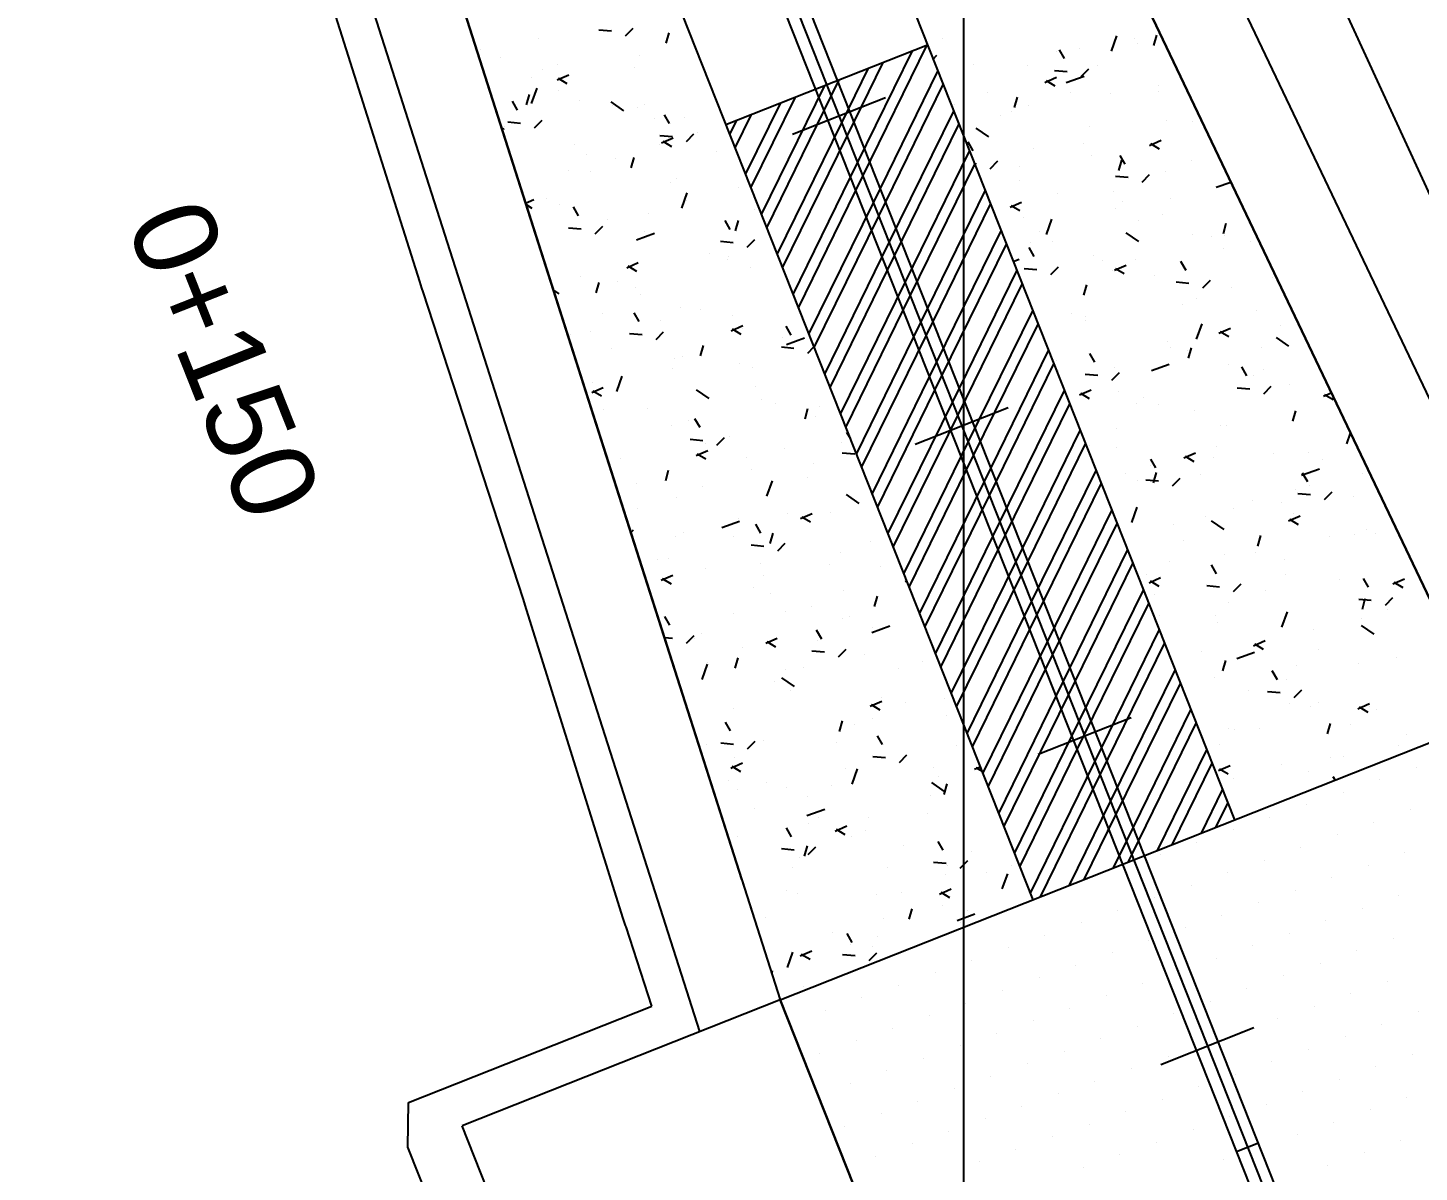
# Model space of a CAD drawing. Header units: metres. Extents: x 486561 to 486942, y 7083268 to 7083787.
# Drawn here: x 486716.2 to 486757.91, y 7083560.76 to 7083595.08 of the extents above; entities that cross this region are included whole.
import ezdxf

# ---------------------------------------------------------------- set-up
doc = ezdxf.new("R2010")
doc.units = ezdxf.units.M
for name, color, linetype in [('C-ROAD', 7, 'Continuous'), ('C-ROAD-CNTR-N', 92, 'Continuous'), ('C-ROAD-CORR', 5, 'Continuous'), ('C-ROAD-PROF-GRID-MINR', 45, 'Continuous'), ('C-ROAD-STAN-MAJR', 7, 'Continuous'), ('C-TINN-BNDY', 110, 'Continuous'), ('C-TOPO-FEAT', 94, 'Continuous'), ('CALZADA Y BORDE', 4, 'Continuous'), ('grilla', 254, 'Continuous')]:
    doc.layers.add(name, color=color, linetype=linetype)
doc.styles.add('arial', font='arial.ttf')

msp = doc.modelspace()

# ---------------------------------------------------------------- linework, layer by layer
at = {"color": 7}
for p, q in [((486739.121, 7083591.889), (486741.911, 7083592.993)), ((486742.803, 7083582.591), (486745.593, 7083583.696)), ((486746.485, 7083573.294), (486749.275, 7083574.398)), ((486750.167, 7083563.996), (486752.957, 7083565.101))]:
    msp.add_line(p, q, dxfattribs=at)
at = {"layer": 'C-ROAD', "color": 7, "linetype": 'Continuous', "lineweight": -3}
for p, q in [((486708.191, 7083682.893), (486759.952, 7083574.324)), ((486702.147, 7083680.5), (486738.754, 7083565.929)), ((486738.754, 7083565.929), (486757.9, 7083517.583))]:
    msp.add_line(p, q, dxfattribs=at)
at = {"layer": 'C-ROAD-CNTR-N', "color": 7, "linetype": 'Continuous', "lineweight": -3}
for p, q in [((486688.308, 7083733.1), (486752.374, 7083571.324)), ((486685.286, 7083731.903), (486832.566, 7083360.004)), ((486682.264, 7083730.706), (486746.331, 7083568.93)), ((486737.126, 7083592.174), (486743.169, 7083594.567))]:
    msp.add_line(p, q, dxfattribs=at)
at = {"layer": 'C-ROAD-CORR', "color": 7, "linetype": 'Continuous'}
for p, q in [((486733.319, 7083595.019), (486733.698, 7083594.985)), ((486733.698, 7083595.033), (486733.698, 7083595.033)), ((486734.118, 7083594.838), (486734.345, 7083595.068)), ((486731.504, 7083594.747), (486731.504, 7083594.747)), ((486735.333, 7083594.617), (486735.421, 7083594.928)), ((486743.624, 7083594.751), (486743.624, 7083594.751)), ((486748.683, 7083594.377), (486748.844, 7083594.835)), ((486749.371, 7083594.747), (486749.371, 7083594.747)), ((486749.46, 7083594.598), (486749.46, 7083594.598)), ((486749.957, 7083594.543), (486750.044, 7083594.854)), ((486729.777, 7083594.441), (486729.777, 7083594.441)), ((486730.358, 7083594.182), (486730.358, 7083594.182)), ((486734.541, 7083594.25), (486734.541, 7083594.25)), ((486741.075, 7083591.03), (486742.72, 7083594.389)), ((486741.233, 7083590.631), (486743.159, 7083594.563)), ((486743.339, 7083594.14), (486743.453, 7083594.256)), ((486747.049, 7083594.364), (486747.049, 7083594.364)), ((486747.113, 7083594.421), (486747.265, 7083594.156)), ((486747.725, 7083594.452), (486747.725, 7083594.452)), ((486731.616, 7083593.822), (486731.616, 7083593.822)), ((486732.081, 7083593.97), (486732.081, 7083593.97)), ((486734.388, 7083593.9), (486734.388, 7083593.9)), ((486740.6, 7083592.228), (486741.404, 7083593.868)), ((486740.759, 7083591.829), (486741.843, 7083594.042)), ((486741.549, 7083589.833), (486743.482, 7083593.779)), ((486744.563, 7083593.99), (486744.563, 7083593.99)), ((486746.161, 7083593.933), (486746.161, 7083593.933)), ((486746.98, 7083593.8), (486747.36, 7083593.766)), ((486747.779, 7083593.619), (486748.007, 7083593.849)), ((486748.265, 7083593.955), (486748.265, 7083593.955)), ((486731.294, 7083593.595), (486731.294, 7083593.595)), ((486732.068, 7083593.515), (486732.416, 7083593.669)), ((486732.1, 7083593.569), (486732.361, 7083593.411)), ((486738.193, 7083589.479), (486740.088, 7083593.347)), ((486740.284, 7083593.026), (486740.527, 7083593.521)), ((486741.707, 7083589.434), (486743.64, 7083593.38)), ((486746.692, 7083593.441), (486747.04, 7083593.595)), ((486746.724, 7083593.495), (486746.985, 7083593.337)), ((486747.327, 7083593.435), (486747.864, 7083593.632)), ((486750.104, 7083593.336), (486750.104, 7083593.336)), ((486731.153, 7083592.764), (486731.241, 7083593.076)), ((486731.302, 7083592.807), (486731.464, 7083593.265)), ((486732.106, 7083593.21), (486732.106, 7083593.21)), ((486737.877, 7083590.277), (486739.211, 7083593)), ((486738.351, 7083589.08), (486740.284, 7083593.026)), ((486744.968, 7083593.152), (486744.968, 7083593.152)), ((486745.777, 7083592.69), (486745.864, 7083593.002)), ((486747.447, 7083593.143), (486747.447, 7083593.143)), ((486748.66, 7083593.106), (486748.66, 7083593.106)), ((486750.11, 7083593.157), (486750.11, 7083593.157)), ((486730.72, 7083592.876), (486730.872, 7083592.611)), ((486732.743, 7083592.886), (486732.743, 7083592.886)), ((486733.681, 7083592.855), (486734.056, 7083592.593)), ((486733.741, 7083592.759), (486733.741, 7083592.759)), ((486734.466, 7083592.674), (486734.466, 7083592.674)), ((486734.683, 7083592.79), (486734.683, 7083592.79)), ((486737.719, 7083590.676), (486738.772, 7083592.826)), ((486742.023, 7083588.636), (486743.956, 7083592.582)), ((486743.971, 7083592.768), (486743.971, 7083592.768)), ((486745.694, 7083592.557), (486745.694, 7083592.557)), ((486746.184, 7083592.743), (486746.184, 7083592.743)), ((486730.494, 7083592.104), (486730.494, 7083592.104)), ((486730.588, 7083592.254), (486730.968, 7083592.221)), ((486731.387, 7083592.074), (486731.615, 7083592.304)), ((486734.991, 7083592.363), (486734.991, 7083592.363)), ((486735.274, 7083592.469), (486735.426, 7083592.205)), ((486735.899, 7083592.381), (486735.899, 7083592.381)), ((486737.245, 7083591.874), (486737.456, 7083592.305)), ((486737.403, 7083591.475), (486737.895, 7083592.478)), ((486738.667, 7083588.282), (486740.6, 7083592.228)), ((486742.181, 7083588.237), (486744.114, 7083592.183)), ((486745.361, 7083592.441), (486745.361, 7083592.441)), ((486748.023, 7083592.124), (486748.023, 7083592.124)), ((486750.331, 7083592.297), (486750.331, 7083592.297)), ((486751.108, 7083592.269), (486751.108, 7083592.269)), ((486730.412, 7083592.036), (486730.483, 7083592.062)), ((486735.142, 7083591.848), (486735.522, 7083591.814)), ((486735.2, 7083591.626), (486735.548, 7083591.78)), ((486735.232, 7083591.679), (486735.493, 7083591.522)), ((486735.941, 7083591.667), (486736.168, 7083591.898)), ((486736.278, 7083591.94), (486736.278, 7083591.94)), ((486738.826, 7083587.883), (486740.759, 7083591.829)), ((486744.621, 7083592.07), (486744.996, 7083591.808)), ((486749.824, 7083591.552), (486750.172, 7083591.706)), ((486732.601, 7083591.579), (486732.601, 7083591.579)), ((486732.942, 7083591.267), (486732.942, 7083591.267)), ((486735.128, 7083591.59), (486735.128, 7083591.59)), ((486736.851, 7083591.378), (486736.851, 7083591.378)), ((486742.497, 7083587.439), (486744.43, 7083591.384)), ((486744.382, 7083591.656), (486744.534, 7083591.392)), ((486746.356, 7083591.473), (486746.356, 7083591.473)), ((486747.861, 7083591.615), (486747.861, 7083591.615)), ((486748.079, 7083591.261), (486748.079, 7083591.261)), ((486748.936, 7083591.25), (486749.088, 7083590.986)), ((486749.856, 7083591.605), (486750.117, 7083591.448)), ((486733.817, 7083591.169), (486733.817, 7083591.169)), ((486734.285, 7083590.875), (486734.372, 7083591.187)), ((486739.142, 7083587.085), (486741.075, 7083591.03)), ((486742.655, 7083587.04), (486744.588, 7083590.985)), ((486744.58, 7083591.006), (486744.629, 7083591.001)), ((486745.049, 7083590.854), (486745.276, 7083591.085)), ((486745.941, 7083590.913), (486745.941, 7083590.913)), ((486748.909, 7083590.801), (486748.996, 7083591.113)), ((486751.09, 7083591.092), (486751.09, 7083591.092)), ((486732.422, 7083590.8), (486732.422, 7083590.8)), ((486733.067, 7083590.76), (486733.067, 7083590.76)), ((486735.479, 7083590.448), (486735.479, 7083590.448)), ((486735.656, 7083590.55), (486735.656, 7083590.55)), ((486739.3, 7083586.686), (486741.233, 7083590.631)), ((486745.925, 7083590.514), (486745.925, 7083590.514)), ((486748.804, 7083590.629), (486749.183, 7083590.595)), ((486749.603, 7083590.448), (486749.83, 7083590.678)), ((486750.308, 7083590.778), (486750.308, 7083590.778)), ((486751.826, 7083590.295), (486752.262, 7083590.454)), ((486735.801, 7083589.667), (486735.962, 7083590.125)), ((486737.512, 7083590.294), (486737.512, 7083590.294)), ((486742.971, 7083586.241), (486744.904, 7083590.187)), ((486747.061, 7083590.123), (486747.061, 7083590.123)), ((486748.741, 7083590.177), (486748.741, 7083590.177)), ((486731.121, 7083589.818), (486731.368, 7083589.928)), ((486731.134, 7083589.778), (486731.313, 7083589.67)), ((486731.735, 7083589.958), (486731.735, 7083589.958)), ((486732.142, 7083589.776), (486732.142, 7083589.776)), ((486732.544, 7083589.705), (486732.695, 7083589.441)), ((486735.951, 7083589.913), (486735.951, 7083589.913)), ((486737.978, 7083589.622), (486737.978, 7083589.622)), ((486739.616, 7083585.887), (486741.549, 7083589.833)), ((486743.129, 7083585.842), (486745.062, 7083589.788)), ((486745.644, 7083589.699), (486745.992, 7083589.854)), ((486745.676, 7083589.753), (486745.937, 7083589.596)), ((486748.809, 7083589.667), (486748.809, 7083589.667)), ((486749.008, 7083589.881), (486749.008, 7083589.881)), ((486750.464, 7083589.965), (486750.464, 7083589.965)), ((486733.575, 7083589.339), (486733.575, 7083589.339)), ((486734.807, 7083589.504), (486734.807, 7083589.504)), ((486737.097, 7083589.298), (486737.249, 7083589.034)), ((486737.417, 7083588.986), (486737.504, 7083589.297)), ((486739.774, 7083585.488), (486741.707, 7083589.434)), ((486746.036, 7083589.386), (486746.036, 7083589.386)), ((486746.74, 7083588.882), (486746.902, 7083589.34)), ((486749.509, 7083589.286), (486749.509, 7083589.286)), ((486750.224, 7083589.472), (486750.224, 7083589.472)), ((486752.041, 7083588.912), (486752.128, 7083589.224)), ((486732.411, 7083589.084), (486732.791, 7083589.05)), ((486733.21, 7083588.903), (486733.438, 7083589.133)), ((486734.445, 7083588.725), (486734.982, 7083588.921)), ((486734.679, 7083588.957), (486734.679, 7083588.957)), ((486743.445, 7083585.044), (486745.378, 7083588.99)), ((486746.527, 7083588.977), (486746.527, 7083588.977)), ((486749.12, 7083588.929), (486749.495, 7083588.668)), ((486751.126, 7083588.881), (486751.126, 7083588.881)), ((486751.693, 7083588.82), (486751.693, 7083588.82)), ((486752.063, 7083588.853), (486752.063, 7083588.853)), ((486736.965, 7083588.677), (486737.345, 7083588.643)), ((486737.764, 7083588.497), (486737.992, 7083588.727)), ((486740.09, 7083584.69), (486742.023, 7083588.636)), ((486743.603, 7083584.645), (486745.536, 7083588.591)), ((486746.205, 7083588.486), (486746.357, 7083588.221)), ((486746.262, 7083588.632), (486746.262, 7083588.632)), ((486746.927, 7083588.669), (486746.927, 7083588.669)), ((486752.046, 7083588.468), (486752.046, 7083588.468)), ((486752.849, 7083588.669), (486752.849, 7083588.669)), ((486734.152, 7083587.884), (486734.5, 7083588.038)), ((486734.184, 7083587.938), (486734.445, 7083587.78)), ((486736.642, 7083588.307), (486736.642, 7083588.307)), ((486737.179, 7083588.131), (486737.179, 7083588.131)), ((486737.192, 7083588.208), (486737.192, 7083588.208)), ((486740.248, 7083584.291), (486742.181, 7083588.237)), ((486745.742, 7083588.071), (486745.922, 7083588.136)), ((486746.872, 7083587.684), (486747.1, 7083587.914)), ((486748.142, 7083588.26), (486748.142, 7083588.26)), ((486748.421, 7083588.09), (486748.421, 7083588.09)), ((486748.776, 7083587.81), (486749.124, 7083587.964)), ((486749.412, 7083588.13), (486749.412, 7083588.13)), ((486750.759, 7083588.079), (486750.911, 7083587.815)), ((486732.777, 7083587.608), (486732.777, 7083587.608)), ((486737.857, 7083587.898), (486737.857, 7083587.898)), ((486743.919, 7083583.847), (486745.852, 7083587.793)), ((486746.073, 7083587.864), (486746.453, 7083587.831)), ((486748.709, 7083587.795), (486748.709, 7083587.795)), ((486748.808, 7083587.864), (486749.069, 7083587.706)), ((486749.981, 7083587.641), (486749.981, 7083587.641)), ((486751.426, 7083587.277), (486751.653, 7083587.508)), ((486753.511, 7083587.585), (486753.511, 7083587.585)), ((486731.955, 7083587.209), (486732.114, 7083587.098)), ((486733.237, 7083587.133), (486733.324, 7083587.445)), ((486733.88, 7083587.465), (486733.88, 7083587.465)), ((486734.429, 7083587.284), (486734.429, 7083587.284)), ((486734.56, 7083587.096), (486734.56, 7083587.096)), ((486740.564, 7083583.493), (486742.497, 7083587.439)), ((486744.077, 7083583.448), (486746.01, 7083587.394)), ((486747.861, 7083587.059), (486747.948, 7083587.371)), ((486750.627, 7083587.458), (486751.006, 7083587.424)), ((486752.296, 7083587.283), (486752.296, 7083587.283)), ((486735.776, 7083586.686), (486735.776, 7083586.686)), ((486740.722, 7083583.094), (486742.655, 7083587.04)), ((486750.805, 7083586.794), (486750.805, 7083586.794)), ((486751.246, 7083586.976), (486751.246, 7083586.976)), ((486733.438, 7083586.524), (486733.438, 7083586.524)), ((486734.367, 7083586.534), (486734.519, 7083586.27)), ((486735.162, 7083586.312), (486735.162, 7083586.312)), ((486736.38, 7083586.639), (486736.38, 7083586.639)), ((486737.313, 7083586.437), (486737.313, 7083586.437)), ((486744.394, 7083582.65), (486746.327, 7083586.595)), ((486747.488, 7083586.526), (486747.488, 7083586.526)), ((486747.9, 7083586.43), (486747.9, 7083586.43)), ((486747.91, 7083586.304), (486747.91, 7083586.304)), ((486753.048, 7083586.609), (486753.048, 7083586.609)), ((486732.478, 7083585.884), (486732.478, 7083585.884)), ((486733.08, 7083585.974), (486733.08, 7083585.974)), ((486734.235, 7083585.913), (486734.614, 7083585.879)), ((486735.034, 7083585.732), (486735.261, 7083585.963)), ((486737.284, 7083585.995), (486737.632, 7083586.149)), ((486737.316, 7083586.048), (486737.577, 7083585.891)), ((486737.615, 7083586.068), (486737.615, 7083586.068)), ((486738.921, 7083586.128), (486739.073, 7083585.863)), ((486741.038, 7083582.296), (486742.971, 7083586.241)), ((486741.196, 7083581.897), (486743.129, 7083585.842)), ((486744.552, 7083582.251), (486746.485, 7083586.196)), ((486751.239, 7083585.741), (486751.401, 7083586.199)), ((486751.908, 7083585.921), (486752.256, 7083586.075)), ((486751.94, 7083585.974), (486752.201, 7083585.817)), ((486753.746, 7083586.15), (486753.746, 7083586.15)), ((486754.264, 7083586.2), (486754.264, 7083586.2)), ((486733.694, 7083585.475), (486733.694, 7083585.475)), ((486735.031, 7083585.746), (486735.031, 7083585.746)), ((486736.369, 7083585.244), (486736.456, 7083585.556)), ((486738.789, 7083585.507), (486739.168, 7083585.473)), ((486738.827, 7083585.802), (486738.827, 7083585.802)), ((486738.944, 7083585.585), (486739.481, 7083585.781)), ((486739.587, 7083585.326), (486739.766, 7083585.507)), ((486750.372, 7083585.68), (486750.372, 7083585.68)), ((486750.447, 7083585.485), (486750.447, 7083585.485)), ((486750.993, 7083585.17), (486751.08, 7083585.482)), ((486753.19, 7083585.499), (486753.19, 7083585.499)), ((486753.619, 7083585.789), (486753.993, 7083585.527)), ((486735.58, 7083585.148), (486735.58, 7083585.148)), ((486735.823, 7083585.228), (486735.823, 7083585.228)), ((486737.546, 7083585.016), (486737.546, 7083585.016)), ((486741.512, 7083581.098), (486743.445, 7083585.044)), ((486744.868, 7083581.452), (486746.801, 7083585.398)), ((486745.026, 7083581.053), (486746.959, 7083584.999)), ((486747.052, 7083585.11), (486747.052, 7083585.11)), ((486748.028, 7083585.315), (486748.18, 7083585.051)), ((486749.884, 7083584.8), (486750.42, 7083584.996)), ((486750.967, 7083585.398), (486750.967, 7083585.398)), ((486733.858, 7083584.172), (486734.02, 7083584.63)), ((486735.533, 7083584.856), (486735.533, 7083584.856)), ((486737.916, 7083584.9), (486737.916, 7083584.9)), ((486741.67, 7083580.699), (486743.603, 7083584.645)), ((486747.11, 7083584.812), (486747.11, 7083584.812)), ((486747.896, 7083584.694), (486748.276, 7083584.66)), ((486748.695, 7083584.513), (486748.923, 7083584.743)), ((486748.775, 7083584.899), (486748.775, 7083584.899)), ((486752.183, 7083584.989), (486752.183, 7083584.989)), ((486752.582, 7083584.908), (486752.734, 7083584.644)), ((486752.947, 7083584.659), (486752.947, 7083584.659)), ((486753.256, 7083584.833), (486753.256, 7083584.833)), ((486733.104, 7083584.142), (486733.452, 7083584.297)), ((486733.118, 7083584.438), (486733.118, 7083584.438)), ((486733.136, 7083584.196), (486733.397, 7083584.039)), ((486736.238, 7083584.219), (486736.613, 7083583.958)), ((486738.027, 7083584.311), (486738.027, 7083584.311)), ((486745.342, 7083580.255), (486747.275, 7083584.201)), ((486747.728, 7083584.069), (486748.076, 7083584.223)), ((486748.885, 7083584.187), (486748.885, 7083584.187)), ((486752.45, 7083584.287), (486752.83, 7083584.253)), ((486753.249, 7083584.107), (486753.477, 7083584.337)), ((486754.022, 7083584.37), (486754.022, 7083584.37)), ((486733.107, 7083584.143), (486733.107, 7083584.143)), ((486738.208, 7083583.932), (486738.208, 7083583.932)), ((486738.6, 7083583.824), (486738.6, 7083583.824)), ((486741.986, 7083579.901), (486743.919, 7083583.847)), ((486745.5, 7083579.856), (486747.433, 7083583.802)), ((486747.76, 7083584.122), (486748.021, 7083583.965)), ((486749.437, 7083583.815), (486749.437, 7083583.815)), ((486749.647, 7083583.993), (486749.647, 7083583.993)), ((486750.101, 7083583.777), (486750.101, 7083583.777)), ((486755.039, 7083584.032), (486755.274, 7083584.136)), ((486755.072, 7083584.085), (486755.333, 7083583.928)), ((486755.394, 7083583.822), (486755.394, 7083583.822)), ((486733.452, 7083583.645), (486733.452, 7083583.645)), ((486734.781, 7083583.656), (486734.781, 7083583.656)), ((486736.19, 7083583.363), (486736.342, 7083583.099)), ((486739.501, 7083583.355), (486739.588, 7083583.667)), ((486739.816, 7083583.415), (486739.816, 7083583.415)), ((486739.931, 7083583.72), (486739.931, 7083583.72)), ((486742.144, 7083579.502), (486744.077, 7083583.448)), ((486751.16, 7083583.603), (486751.16, 7083583.603)), ((486754.125, 7083583.281), (486754.212, 7083583.593)), ((486735.503, 7083583.142), (486735.503, 7083583.142)), ((486735.991, 7083583.296), (486735.991, 7083583.296)), ((486740.744, 7083582.957), (486740.848, 7083582.776)), ((486745.816, 7083579.058), (486747.749, 7083583.004)), ((486748.85, 7083583.05), (486748.85, 7083583.05)), ((486751.94, 7083583.158), (486751.94, 7083583.158)), ((486752.147, 7083583.167), (486752.147, 7083583.167)), ((486755.738, 7083582.601), (486755.852, 7083582.924)), ((486736.058, 7083582.742), (486736.437, 7083582.708)), ((486736.519, 7083582.613), (486736.519, 7083582.613)), ((486736.857, 7083582.561), (486737.084, 7083582.792)), ((486737.228, 7083582.819), (486737.228, 7083582.819)), ((486740.593, 7083582.636), (486740.593, 7083582.636)), ((486742.461, 7083578.704), (486744.394, 7083582.65)), ((486745.974, 7083578.659), (486747.907, 7083582.605)), ((486748.019, 7083582.566), (486748.019, 7083582.566)), ((486748.848, 7083582.502), (486748.848, 7083582.502)), ((486751.822, 7083582.519), (486751.822, 7083582.519)), ((486733.981, 7083582.165), (486733.981, 7083582.165)), ((486736.236, 7083582.253), (486736.584, 7083582.408)), ((486736.268, 7083582.307), (486736.529, 7083582.149)), ((486737.734, 7083582.204), (486737.734, 7083582.204)), ((486738.876, 7083582.45), (486738.876, 7083582.45)), ((486740.612, 7083582.336), (486740.991, 7083582.302)), ((486742.619, 7083578.305), (486744.552, 7083582.251)), ((486749.852, 7083582.144), (486750.004, 7083581.88)), ((486750.859, 7083582.179), (486751.208, 7083582.334)), ((486750.892, 7083582.233), (486751.153, 7083582.075)), ((486751.734, 7083582.203), (486751.734, 7083582.203)), ((486753.545, 7083582.307), (486753.545, 7083582.307)), ((486754.594, 7083582.33), (486754.594, 7083582.33)), ((486755.007, 7083582.126), (486755.007, 7083582.126)), ((486735.321, 7083581.503), (486735.408, 7083581.814)), ((486737.888, 7083581.846), (486737.888, 7083581.846)), ((486739.765, 7083582.001), (486739.765, 7083582.001)), ((486746.29, 7083577.861), (486748.223, 7083581.806)), ((486749.116, 7083581.728), (486749.116, 7083581.728)), ((486749.859, 7083581.947), (486749.859, 7083581.947)), ((486749.945, 7083581.429), (486750.032, 7083581.74)), ((486751.348, 7083581.676), (486751.348, 7083581.676)), ((486754.382, 7083581.659), (486754.919, 7083581.856)), ((486754.406, 7083581.738), (486754.558, 7083581.473)), ((486756.223, 7083581.717), (486756.223, 7083581.717)), ((486734.437, 7083581.401), (486734.437, 7083581.401)), ((486736.429, 7083581.328), (486736.429, 7083581.328)), ((486738.357, 7083581.031), (486738.519, 7083581.489)), ((486739.574, 7083581.585), (486739.574, 7083581.585)), ((486742.935, 7083577.507), (486744.868, 7083581.452)), ((486746.448, 7083577.462), (486748.381, 7083581.407)), ((486749.452, 7083581.513), (486749.452, 7083581.513)), ((486749.72, 7083581.523), (486750.099, 7083581.489)), ((486750.519, 7083581.342), (486750.746, 7083581.573)), ((486754.618, 7083581.357), (486754.618, 7083581.357)), ((486735.653, 7083580.992), (486735.653, 7083580.992)), ((486740.737, 7083581.079), (486741.112, 7083580.817)), ((486743.093, 7083577.108), (486745.026, 7083581.053)), ((486752.926, 7083580.915), (486752.926, 7083580.915)), ((486753.795, 7083580.839), (486753.795, 7083580.839)), ((486754.207, 7083581.223), (486754.207, 7083581.223)), ((486754.274, 7083581.116), (486754.653, 7083581.083)), ((486755.072, 7083580.936), (486755.3, 7083581.166)), ((486755.93, 7083581.011), (486755.93, 7083581.011)), ((486734.47, 7083580.667), (486734.47, 7083580.667)), ((486738.966, 7083580.509), (486738.966, 7083580.509)), ((486739.368, 7083580.364), (486739.716, 7083580.518)), ((486739.4, 7083580.418), (486739.661, 7083580.26)), ((486740.273, 7083580.55), (486740.273, 7083580.55)), ((486746.764, 7083576.663), (486748.697, 7083580.609)), ((486749.297, 7083580.246), (486749.459, 7083580.704)), ((486751.501, 7083580.432), (486751.501, 7083580.432)), ((486752.337, 7083580.666), (486752.337, 7083580.666)), ((486753.991, 7083580.29), (486754.34, 7083580.444)), ((486754.141, 7083580.506), (486754.141, 7083580.506)), ((486734.275, 7083579.948), (486734.354, 7083580.027)), ((486737.002, 7083580.09), (486737.538, 7083580.286)), ((486737.492, 7083580.373), (486737.492, 7083580.373)), ((486738.013, 7083580.193), (486738.165, 7083579.928)), ((486743.409, 7083576.309), (486745.342, 7083580.255)), ((486746.922, 7083576.264), (486748.855, 7083580.21)), ((486750.548, 7083580.184), (486750.548, 7083580.184)), ((486751.676, 7083580.294), (486752.051, 7083580.032)), ((486754.024, 7083580.344), (486754.285, 7083580.186)), ((486756.332, 7083580.02), (486756.332, 7083580.02)), ((486735.629, 7083579.836), (486735.629, 7083579.836)), ((486735.857, 7083579.95), (486735.857, 7083579.95)), ((486737.354, 7083579.82), (486737.354, 7083579.82)), ((486737.881, 7083579.571), (486738.261, 7083579.538)), ((486738.453, 7083579.613), (486738.54, 7083579.925)), ((486738.68, 7083579.391), (486738.908, 7083579.621)), ((486741.465, 7083579.683), (486741.465, 7083579.683)), ((486743.567, 7083575.91), (486745.5, 7083579.856)), ((486750.844, 7083579.704), (486750.844, 7083579.704)), ((486753.076, 7083579.539), (486753.164, 7083579.851)), ((486755.221, 7083579.82), (486755.221, 7083579.82)), ((486755.98, 7083579.887), (486755.98, 7083579.887)), ((486756.591, 7083579.927), (486756.591, 7083579.927)), ((486735.41, 7083579.162), (486735.41, 7083579.162)), ((486740.559, 7083579.341), (486740.559, 7083579.341)), ((486747.238, 7083575.466), (486749.171, 7083579.412)), ((486752.06, 7083579.294), (486752.06, 7083579.294)), ((486752.996, 7083579.347), (486752.996, 7083579.347)), ((486735.072, 7083579.129), (486735.072, 7083579.129)), ((486736.519, 7083578.866), (486736.519, 7083578.866)), ((486738.166, 7083579.018), (486738.166, 7083579.018)), ((486740.238, 7083578.973), (486740.238, 7083578.973)), ((486741.775, 7083578.932), (486741.775, 7083578.932)), ((486743.883, 7083575.112), (486745.816, 7083579.058)), ((486747.396, 7083575.067), (486749.329, 7083579.013)), ((486750.412, 7083579.063), (486750.412, 7083579.063)), ((486751.675, 7083578.973), (486751.827, 7083578.709)), ((486753.886, 7083579.137), (486753.886, 7083579.137)), ((486734.83, 7083578.345), (486734.83, 7083578.345)), ((486735.188, 7083578.512), (486735.536, 7083578.666)), ((486735.22, 7083578.565), (486735.481, 7083578.408)), ((486738.242, 7083578.654), (486738.242, 7083578.654)), ((486742.5, 7083578.475), (486742.544, 7083578.494)), ((486744.041, 7083574.713), (486745.974, 7083578.659)), ((486749.749, 7083578.693), (486749.749, 7083578.693)), ((486749.811, 7083578.438), (486750.16, 7083578.592)), ((486749.844, 7083578.491), (486750.105, 7083578.334)), ((486751.543, 7083578.352), (486751.922, 7083578.318)), ((486752.342, 7083578.171), (486752.569, 7083578.402)), ((486753.899, 7083578.675), (486753.899, 7083578.675)), ((486755.533, 7083578.529), (486755.533, 7083578.529)), ((486756.229, 7083578.567), (486756.381, 7083578.303)), ((486757.123, 7083578.401), (486757.472, 7083578.555)), ((486757.155, 7083578.454), (486757.416, 7083578.297)), ((486737.956, 7083578.283), (486737.956, 7083578.283)), ((486738.477, 7083578.13), (486738.477, 7083578.13)), ((486740.666, 7083578.191), (486740.666, 7083578.191)), ((486741.585, 7083577.724), (486741.672, 7083578.036)), ((486747.712, 7083574.269), (486749.645, 7083578.215)), ((486749.978, 7083578.083), (486749.978, 7083578.083)), ((486753.297, 7083578.216), (486753.297, 7083578.216)), ((486756.097, 7083577.946), (486756.476, 7083577.912)), ((486756.208, 7083577.65), (486756.296, 7083577.962)), ((486756.896, 7083577.765), (486757.123, 7083577.995)), ((486737.367, 7083577.526), (486737.367, 7083577.526)), ((486738.904, 7083577.57), (486738.904, 7083577.57)), ((486739.693, 7083577.721), (486739.693, 7083577.721)), ((486744.357, 7083573.915), (486746.29, 7083577.861)), ((486747.871, 7083573.87), (486749.804, 7083577.816)), ((486752.196, 7083577.856), (486752.196, 7083577.856)), ((486753.796, 7083577.106), (486753.958, 7083577.564)), ((486756.271, 7083577.841), (486756.271, 7083577.841)), ((486756.966, 7083577.643), (486756.966, 7083577.643)), ((486735.283, 7083577.428), (486735.435, 7083577.164)), ((486740.627, 7083577.358), (486740.627, 7083577.358)), ((486740.84, 7083577.436), (486740.84, 7083577.436)), ((486741.501, 7083576.949), (486742.037, 7083577.146)), ((486741.532, 7083577.102), (486741.532, 7083577.102)), ((486744.515, 7083573.516), (486746.448, 7083577.462)), ((486750.133, 7083577.452), (486750.133, 7083577.452)), ((486751.817, 7083577.464), (486751.817, 7083577.464)), ((486751.856, 7083577.241), (486751.856, 7083577.241)), ((486756.175, 7083577.153), (486756.55, 7083576.892)), ((486756.181, 7083577.37), (486756.181, 7083577.37)), ((486735.282, 7083576.795), (486735.53, 7083576.773)), ((486735.949, 7083576.626), (486736.177, 7083576.857)), ((486736.032, 7083576.679), (486736.032, 7083576.679)), ((486736.199, 7083576.78), (486736.199, 7083576.78)), ((486736.396, 7083576.918), (486736.396, 7083576.918)), ((486738.32, 7083576.622), (486738.668, 7083576.777)), ((486738.352, 7083576.676), (486738.613, 7083576.519)), ((486739.837, 7083577.022), (486739.989, 7083576.758)), ((486739.866, 7083576.7), (486739.866, 7083576.7)), ((486744.831, 7083572.718), (486746.764, 7083576.663)), ((486748.187, 7083573.072), (486750.12, 7083577.017)), ((486752.943, 7083576.548), (486753.292, 7083576.703)), ((486754.733, 7083577.037), (486754.733, 7083577.037)), ((486737.611, 7083576.509), (486737.611, 7083576.509)), ((486739.704, 7083576.401), (486740.084, 7083576.367)), ((486740.503, 7083576.22), (486740.731, 7083576.45)), ((486741.289, 7083576.274), (486741.289, 7083576.274)), ((486744.989, 7083572.319), (486746.922, 7083576.264)), ((486748.345, 7083572.673), (486750.278, 7083576.618)), ((486751.397, 7083576.364), (486751.397, 7083576.364)), ((486752.44, 7083576.164), (486752.977, 7083576.36)), ((486752.976, 7083576.602), (486753.236, 7083576.445)), ((486754.884, 7083576.432), (486754.884, 7083576.432)), ((486736.415, 7083575.536), (486736.577, 7083575.994)), ((486736.567, 7083576.035), (486736.567, 7083576.035)), ((486737.405, 7083575.872), (486737.492, 7083576.183)), ((486738.916, 7083575.833), (486738.916, 7083575.833)), ((486739.451, 7083575.89), (486739.451, 7083575.89)), ((486742.314, 7083575.863), (486742.314, 7083575.863)), ((486743.012, 7083576.062), (486743.012, 7083576.062)), ((486748.661, 7083571.874), (486750.594, 7083575.82)), ((486752.028, 7083575.798), (486752.116, 7083576.11)), ((486752.517, 7083576.157), (486752.517, 7083576.157)), ((486754.241, 7083575.945), (486754.241, 7083575.945)), ((486756.1, 7083576.023), (486756.1, 7083576.023)), ((486757.233, 7083576.211), (486757.233, 7083576.211)), ((486738.583, 7083575.484), (486738.583, 7083575.484)), ((486738.794, 7083575.584), (486739.169, 7083575.322)), ((486745.305, 7083571.52), (486747.238, 7083575.466)), ((486748.819, 7083571.475), (486750.752, 7083575.421)), ((486751.775, 7083575.587), (486751.775, 7083575.587)), ((486753.498, 7083575.803), (486753.65, 7083575.538)), ((486753.934, 7083575.546), (486753.934, 7083575.546)), ((486739.067, 7083575.208), (486739.067, 7083575.208)), ((486741.801, 7083574.986), (486741.801, 7083574.986)), ((486745.463, 7083571.121), (486747.396, 7083575.067)), ((486752.803, 7083575.221), (486752.803, 7083575.221)), ((486753.366, 7083575.181), (486753.746, 7083575.148)), ((486754.165, 7083575.001), (486754.393, 7083575.231)), ((486737.369, 7083574.679), (486737.369, 7083574.679)), ((486741.451, 7083574.733), (486741.8, 7083574.887)), ((486741.484, 7083574.787), (486741.745, 7083574.629)), ((486742.518, 7083574.858), (486742.518, 7083574.858)), ((486743.674, 7083574.978), (486743.674, 7083574.978)), ((486749.135, 7083570.677), (486751.068, 7083574.623)), ((486754.018, 7083574.811), (486754.018, 7083574.811)), ((486754.659, 7083574.74), (486754.659, 7083574.74)), ((486754.902, 7083574.861), (486754.902, 7083574.861)), ((486756.075, 7083574.659), (486756.424, 7083574.813)), ((486756.107, 7083574.713), (486756.368, 7083574.555)), ((486756.433, 7083574.719), (486756.433, 7083574.719)), ((486756.625, 7083574.649), (486756.625, 7083574.649)), ((486737.106, 7083574.257), (486737.258, 7083573.993)), ((486740.537, 7083573.982), (486740.624, 7083574.294)), ((486740.968, 7083574.188), (486740.968, 7083574.188)), ((486741.514, 7083574.372), (486741.514, 7083574.372)), ((486743.733, 7083574.449), (486743.733, 7083574.449)), ((486745.78, 7083570.323), (486747.712, 7083574.269)), ((486749.293, 7083570.278), (486751.226, 7083574.224)), ((486755.16, 7083573.908), (486755.248, 7083574.22)), ((486755.858, 7083574.193), (486755.858, 7083574.193)), ((486741.66, 7083573.851), (486741.812, 7083573.587)), ((486745.938, 7083569.924), (486747.871, 7083573.87)), ((486752.197, 7083574.07), (486752.197, 7083574.07)), ((486752.377, 7083574.049), (486752.377, 7083574.049)), ((486753.134, 7083574.054), (486753.134, 7083574.054)), ((486757.543, 7083573.893), (486757.543, 7083573.893)), ((486736.553, 7083573.588), (486736.553, 7083573.588)), ((486736.974, 7083573.636), (486737.353, 7083573.602)), ((486737.773, 7083573.456), (486738, 7083573.686)), ((486738.267, 7083573.717), (486738.267, 7083573.717)), ((486740.436, 7083573.647), (486740.436, 7083573.647)), ((486744.051, 7083573.553), (486744.051, 7083573.553)), ((486750.064, 7083570.409), (486751.542, 7083573.426)), ((486751.937, 7083573.6), (486751.937, 7083573.6)), ((486757.287, 7083573.565), (486757.287, 7083573.565)), ((486737.272, 7083572.881), (486737.62, 7083573.035)), ((486737.304, 7083572.934), (486737.565, 7083572.777)), ((486737.395, 7083573.203), (486737.395, 7083573.203)), ((486741.528, 7083573.23), (486741.907, 7083573.196)), ((486741.652, 7083573.238), (486741.652, 7083573.238)), ((486742.327, 7083573.049), (486742.554, 7083573.28)), ((486744.583, 7083572.844), (486744.752, 7083572.918)), ((486744.616, 7083572.897), (486744.805, 7083572.783)), ((486746.254, 7083569.126), (486748.187, 7083573.072)), ((486750.503, 7083570.582), (486751.7, 7083573.027)), ((486751.895, 7083572.807), (486752.244, 7083572.961)), ((486753.776, 7083572.981), (486753.776, 7083572.981)), ((486755.261, 7083573.203), (486755.261, 7083573.203)), ((486755.634, 7083573.228), (486755.634, 7083573.228)), ((486757.823, 7083572.909), (486757.823, 7083572.909)), ((486737.215, 7083572.504), (486737.215, 7083572.504)), ((486740.715, 7083572.88), (486740.715, 7083572.88)), ((486740.914, 7083572.396), (486741.076, 7083572.854)), ((486743.353, 7083572.892), (486743.353, 7083572.892)), ((486743.491, 7083572.619), (486743.491, 7083572.619)), ((486746.555, 7083569.019), (486748.345, 7083572.673)), ((486751.927, 7083572.86), (486752.188, 7083572.703)), ((486752.335, 7083572.563), (486752.335, 7083572.563)), ((486754.582, 7083572.774), (486754.582, 7083572.774)), ((486755.322, 7083572.632), (486755.388, 7083572.517)), ((486756.727, 7083572.534), (486756.727, 7083572.534)), ((486737.468, 7083572.226), (486737.468, 7083572.226)), ((486738.354, 7083572.435), (486738.354, 7083572.435)), ((486738.938, 7083572.292), (486738.938, 7083572.292)), ((486740.279, 7083572.356), (486740.279, 7083572.356)), ((486743.293, 7083572.443), (486743.668, 7083572.182)), ((486743.668, 7083572.093), (486743.756, 7083572.405)), ((486751.38, 7083570.93), (486752.016, 7083572.228)), ((486755.63, 7083572.158), (486755.63, 7083572.158)), ((486737.997, 7083571.666), (486737.997, 7083571.666)), ((486739.558, 7083571.454), (486740.095, 7083571.65)), ((486739.57, 7083572.026), (486739.57, 7083572.026)), ((486743.252, 7083572.061), (486743.252, 7083572.061)), ((486747.432, 7083569.366), (486748.661, 7083571.874)), ((486751.819, 7083571.103), (486752.174, 7083571.829)), ((486754.534, 7083571.783), (486754.534, 7083571.783)), ((486739.915, 7083571.389), (486739.915, 7083571.389)), ((486741.409, 7083571.407), (486741.409, 7083571.407)), ((486743.163, 7083571.51), (486743.163, 7083571.51)), ((486747.871, 7083569.54), (486748.819, 7083571.475)), ((486753.438, 7083571.408), (486753.438, 7083571.408)), ((486756.554, 7083571.25), (486756.554, 7083571.25)), ((486757.65, 7083571.625), (486757.65, 7083571.625)), ((486737.489, 7083570.815), (486737.489, 7083570.815)), ((486738.929, 7083571.087), (486739.081, 7083570.823)), ((486739.6, 7083571.208), (486739.6, 7083571.208)), ((486740.403, 7083570.991), (486740.752, 7083571.146)), ((486740.436, 7083571.045), (486740.697, 7083570.888)), ((486740.881, 7083570.819), (486740.881, 7083570.819)), ((486741.323, 7083570.996), (486741.323, 7083570.996)), ((486752.341, 7083571.032), (486752.341, 7083571.032)), ((486755.458, 7083570.874), (486755.458, 7083570.874)), ((486738.797, 7083570.466), (486739.177, 7083570.432)), ((486739.488, 7083570.241), (486739.576, 7083570.553)), ((486739.596, 7083570.285), (486739.824, 7083570.515)), ((486742.452, 7083570.57), (486742.452, 7083570.57)), ((486743.483, 7083570.68), (486743.635, 7083570.416)), ((486748.748, 7083569.887), (486749.135, 7083570.677)), ((486751.245, 7083570.657), (486751.245, 7083570.657)), ((486754.361, 7083570.499), (486754.361, 7083570.499)), ((486739.328, 7083570.196), (486739.328, 7083570.196)), ((486743.351, 7083570.059), (486743.731, 7083570.025)), ((486744.15, 7083569.878), (486744.377, 7083570.109)), ((486744.476, 7083570.375), (486744.476, 7083570.375)), ((486749.187, 7083570.061), (486749.293, 7083570.278)), ((486750.148, 7083570.281), (486750.148, 7083570.281)), ((486753.265, 7083570.124), (486753.265, 7083570.124)), ((486757.478, 7083570.341), (486757.478, 7083570.341)), ((486739.116, 7083569.897), (486739.116, 7083569.897)), ((486741.985, 7083569.912), (486741.985, 7083569.912)), ((486743.708, 7083569.7), (486743.708, 7083569.7)), ((486743.765, 7083569.973), (486743.765, 7083569.973)), ((486744.952, 7083569.744), (486744.952, 7083569.744)), ((486745.413, 7083569.256), (486745.575, 7083569.713)), ((486745.692, 7083569.966), (486745.692, 7083569.966)), ((486749.052, 7083569.906), (486749.052, 7083569.906)), ((486752.168, 7083569.748), (486752.168, 7083569.748)), ((486755.285, 7083569.59), (486755.285, 7083569.59)), ((486756.381, 7083569.966), (486756.381, 7083569.966)), ((486738.957, 7083569.216), (486738.957, 7083569.216)), ((486742.395, 7083569.164), (486742.395, 7083569.164)), ((486743.535, 7083569.102), (486743.884, 7083569.257)), ((486743.567, 7083569.156), (486743.828, 7083568.998)), ((486747.956, 7083569.531), (486747.956, 7083569.531)), ((486751.072, 7083569.373), (486751.072, 7083569.373)), ((486754.188, 7083569.215), (486754.188, 7083569.215)), ((486739.279, 7083569.122), (486739.279, 7083569.122)), ((486741.653, 7083569.079), (486741.653, 7083569.079)), ((486743.61, 7083568.755), (486743.61, 7083568.755)), ((486749.976, 7083568.997), (486749.976, 7083568.997)), ((486753.092, 7083568.839), (486753.092, 7083568.839)), ((486757.305, 7083569.057), (486757.305, 7083569.057)), ((486738.316, 7083568.406), (486738.316, 7083568.406)), ((486741.841, 7083568.369), (486741.841, 7083568.369)), ((486742.62, 7083568.352), (486742.708, 7083568.663)), ((486744.057, 7083568.314), (486744.594, 7083568.51)), ((486744.369, 7083568.616), (486744.369, 7083568.616)), ((486748.879, 7083568.622), (486748.879, 7083568.622)), ((486751.996, 7083568.464), (486751.996, 7083568.464)), ((486756.208, 7083568.681), (486756.208, 7083568.681)), ((486740.313, 7083567.952), (486740.313, 7083567.952)), ((486740.753, 7083567.916), (486740.904, 7083567.652)), ((486744.153, 7083568.252), (486744.153, 7083568.252)), ((486747.783, 7083568.247), (486747.783, 7083568.247)), ((486750.899, 7083568.089), (486750.899, 7083568.089)), ((486754.016, 7083567.931), (486754.016, 7083567.931)), ((486755.112, 7083568.306), (486755.112, 7083568.306)), ((486740.853, 7083567.587), (486740.853, 7083567.587)), ((486741.529, 7083567.543), (486741.529, 7083567.543)), ((486741.664, 7083567.826), (486741.664, 7083567.826)), ((486745.59, 7083567.496), (486745.59, 7083567.496)), ((486746.686, 7083567.871), (486746.686, 7083567.871)), ((486749.803, 7083567.713), (486749.803, 7083567.713)), ((486752.919, 7083567.555), (486752.919, 7083567.555)), ((486757.132, 7083567.773), (486757.132, 7083567.773)), ((486738.972, 7083566.9), (486739.134, 7083567.358)), ((486739.355, 7083567.25), (486739.704, 7083567.404)), ((486739.388, 7083567.304), (486739.649, 7083567.146)), ((486740.62, 7083567.295), (486741, 7083567.261)), ((486741.419, 7083567.114), (486741.647, 7083567.344)), ((486744.494, 7083567.12), (486744.494, 7083567.12)), ((486748.706, 7083567.338), (486748.706, 7083567.338)), ((486751.823, 7083567.18), (486751.823, 7083567.18)), ((486756.036, 7083567.397), (486756.036, 7083567.397)), ((486738.502, 7083566.718), (486738.528, 7083566.811)), ((486743.397, 7083566.745), (486743.397, 7083566.745)), ((486747.61, 7083566.963), (486747.61, 7083566.963)), ((486750.726, 7083566.805), (486750.726, 7083566.805)), ((486753.843, 7083566.647), (486753.843, 7083566.647)), ((486754.939, 7083567.022), (486754.939, 7083567.022)), ((486739.447, 7083566.332), (486739.447, 7083566.332)), ((486742.301, 7083566.37), (486742.301, 7083566.37)), ((486746.514, 7083566.587), (486746.514, 7083566.587)), ((486749.63, 7083566.429), (486749.63, 7083566.429)), ((486752.746, 7083566.271), (486752.746, 7083566.271)), ((486756.959, 7083566.489), (486756.959, 7083566.489)), ((486741.204, 7083565.994), (486741.204, 7083565.994)), ((486744.321, 7083565.836), (486744.321, 7083565.836)), ((486745.417, 7083566.212), (486745.417, 7083566.212)), ((486748.534, 7083566.054), (486748.534, 7083566.054)), ((486751.65, 7083565.896), (486751.65, 7083565.896)), ((486755.863, 7083566.113), (486755.863, 7083566.113)), ((486740.108, 7083565.619), (486740.108, 7083565.619)), ((486743.224, 7083565.461), (486743.224, 7083565.461)), ((486747.437, 7083565.678), (486747.437, 7083565.678)), ((486750.554, 7083565.521), (486750.554, 7083565.521)), ((486754.766, 7083565.738), (486754.766, 7083565.738)), ((486757.883, 7083565.58), (486757.883, 7083565.58)), ((486742.128, 7083565.086), (486742.128, 7083565.086)), ((486746.341, 7083565.303), (486746.341, 7083565.303)), ((486749.457, 7083565.145), (486749.457, 7083565.145)), ((486752.574, 7083564.987), (486752.574, 7083564.987)), ((486753.67, 7083565.363), (486753.67, 7083565.363)), ((486756.786, 7083565.205), (486756.786, 7083565.205)), ((486741.032, 7083564.71), (486741.032, 7083564.71)), ((486745.244, 7083564.928), (486745.244, 7083564.928)), ((486748.361, 7083564.77), (486748.361, 7083564.77)), ((486751.477, 7083564.612), (486751.477, 7083564.612)), ((486755.69, 7083564.829), (486755.69, 7083564.829)), ((486739.935, 7083564.335), (486739.935, 7083564.335)), ((486743.052, 7083564.177), (486743.052, 7083564.177)), ((486744.148, 7083564.552), (486744.148, 7083564.552)), ((486747.264, 7083564.394), (486747.264, 7083564.394)), ((486750.381, 7083564.236), (486750.381, 7083564.236)), ((486754.594, 7083564.454), (486754.594, 7083564.454)), ((486757.71, 7083564.296), (486757.71, 7083564.296)), ((486741.955, 7083563.802), (486741.955, 7083563.802)), ((486746.168, 7083564.019), (486746.168, 7083564.019)), ((486749.284, 7083563.861), (486749.284, 7083563.861)), ((486753.497, 7083564.078), (486753.497, 7083564.078)), ((486756.614, 7083563.921), (486756.614, 7083563.921)), ((486740.859, 7083563.426), (486740.859, 7083563.426)), ((486745.072, 7083563.644), (486745.072, 7083563.644)), ((486748.188, 7083563.486), (486748.188, 7083563.486)), ((486751.304, 7083563.328), (486751.304, 7083563.328)), ((486752.401, 7083563.703), (486752.401, 7083563.703)), ((486755.517, 7083563.545), (486755.517, 7083563.545)), ((486742.879, 7083562.893), (486742.879, 7083562.893)), ((486743.975, 7083563.268), (486743.975, 7083563.268)), ((486747.092, 7083563.11), (486747.092, 7083563.11)), ((486750.208, 7083562.952), (486750.208, 7083562.952)), ((486754.421, 7083563.17), (486754.421, 7083563.17)), ((486757.537, 7083563.012), (486757.537, 7083563.012)), ((486741.782, 7083562.517), (486741.782, 7083562.517)), ((486745.995, 7083562.735), (486745.995, 7083562.735)), ((486749.112, 7083562.577), (486749.112, 7083562.577)), ((486753.324, 7083562.794), (486753.324, 7083562.794)), ((486756.441, 7083562.636), (486756.441, 7083562.636)), ((486740.686, 7083562.142), (486740.686, 7083562.142)), ((486744.899, 7083562.36), (486744.899, 7083562.36)), ((486748.015, 7083562.202), (486748.015, 7083562.202)), ((486752.228, 7083562.419), (486752.228, 7083562.419)), ((486755.344, 7083562.261), (486755.344, 7083562.261)), ((486743.802, 7083561.984), (486743.802, 7083561.984)), ((486746.919, 7083561.826), (486746.919, 7083561.826)), ((486750.035, 7083561.668), (486750.035, 7083561.668)), ((486751.132, 7083562.044), (486751.132, 7083562.044)), ((486754.248, 7083561.886), (486754.248, 7083561.886)), ((486757.364, 7083561.728), (486757.364, 7083561.728)), ((486741.61, 7083561.233), (486741.61, 7083561.233)), ((486742.706, 7083561.609), (486742.706, 7083561.609)), ((486745.822, 7083561.451), (486745.822, 7083561.451)), ((486748.939, 7083561.293), (486748.939, 7083561.293)), ((486753.152, 7083561.51), (486753.152, 7083561.51)), ((486756.268, 7083561.352), (486756.268, 7083561.352)), ((486744.726, 7083561.075), (486744.726, 7083561.075)), ((486747.842, 7083560.917), (486747.842, 7083560.917)), ((486752.055, 7083561.135), (486752.055, 7083561.135)), ((486755.171, 7083560.977), (486755.171, 7083560.977))]:
    msp.add_line(p, q, dxfattribs=at)
at = {"layer": 'C-ROAD-PROF-GRID-MINR', "color": 7}
msp.add_line((486738.754, 7083565.93), (486759.952, 7083574.324), dxfattribs=at)
at = {"layer": 'C-TINN-BNDY', "color": 7, "linetype": 'Continuous', "lineweight": -3}
for p, q in [((486754.707, 7083597.717, 77.953), (486758.762, 7083588.911, 77.979)), ((486727.953, 7083587.466, 78.857), (486725.012, 7083596.761, 78.778)), ((486728.016, 7083587.273, 78.855), (486727.953, 7083587.466, 78.857)), ((486728.053, 7083587.162, 78.854), (486728.016, 7083587.273, 78.855)), ((486731.057, 7083577.939, 78.76), (486728.053, 7083587.162, 78.854)), ((486731.112, 7083577.765, 78.761), (486731.057, 7083577.939, 78.76)), ((486731.112, 7083577.763, 78.761), (486731.112, 7083577.765, 78.761)), ((486731.153, 7083577.632, 78.761), (486731.112, 7083577.763, 78.761)), ((486734.049, 7083568.369, 78.803), (486731.153, 7083577.632, 78.761)), ((486734.118, 7083568.159, 78.801), (486734.049, 7083568.369, 78.803)), ((486734.132, 7083568.116, 78.801), (486734.118, 7083568.159, 78.801)), ((486734.905, 7083565.74, 78.769), (486734.132, 7083568.116, 78.801)), ((486727.613, 7083562.852, -0.777), (486734.905, 7083565.74, -0.777)), ((486727.593, 7083561.509, 78.762), (486727.613, 7083562.852, -0.777)), ((486729.823, 7083555.939, 78.731), (486727.593, 7083561.509, 78.762))]:
    msp.add_line(p, q, dxfattribs=at)
at = {"layer": 'C-TOPO-FEAT', "color": 7, "linetype": 'Continuous', "lineweight": -3}
for p, q in [((486762.357, 7083575.277), (486713.184, 7083678.417)), ((486759.952, 7083574.324), (486710.8, 7083677.419)), ((486736.348, 7083564.977), (486701.588, 7083673.771)), ((486734.539, 7083579.122), (486719.23, 7083627.034)), ((486734.539, 7083579.122), (486734.539, 7083579.12)), ((486737.601, 7083569.538), (486734.539, 7083579.12)), ((486731.123, 7083577.769), (486731.123, 7083577.768)), ((486737.601, 7083569.538), (486737.614, 7083569.495)), ((486737.614, 7083569.495), (486738.754, 7083565.929)), ((486738.754, 7083565.929), (486729.223, 7083562.155)), ((486757.901, 7083517.583), (486738.754, 7083565.93)), ((486757.9, 7083517.583), (486738.754, 7083565.929)), ((486751.656, 7083564.312), (486751.655, 7083564.313)), ((486748.37, 7083513.808), (486729.223, 7083562.155))]:
    msp.add_line(p, q, dxfattribs=at)
at = {"layer": 'CALZADA Y BORDE', "color": 7, "extrusion": (-0.05869, 0.148218, 0.987212)}
for p, q in [((486754.18, 7083558.88, -65.217), (486717.835, 7083650.667, -81.158)), ((486753.529, 7083558.622, -65.217), (486717.184, 7083650.409, -81.158)), ((486753.09, 7083561.633, -65.695), (486752.439, 7083561.375, -65.695))]:
    msp.add_line(p, q, dxfattribs=at)
at = {"layer": 'grilla', "color": 7}
msp.add_line((486744.253, 7083787.394), (486744.253, 7083267.816), dxfattribs=at)

# ---------------------------------------------------------------- texts
at = {"layer": 'C-ROAD-STAN-MAJR', "color": 7, "style": 'arial'}
msp.add_text('0+150', height=2.5, rotation=291.6046, dxfattribs=at).set_placement((486719.122, 7083589.232))

doc.saveas('drawing.dxf')
